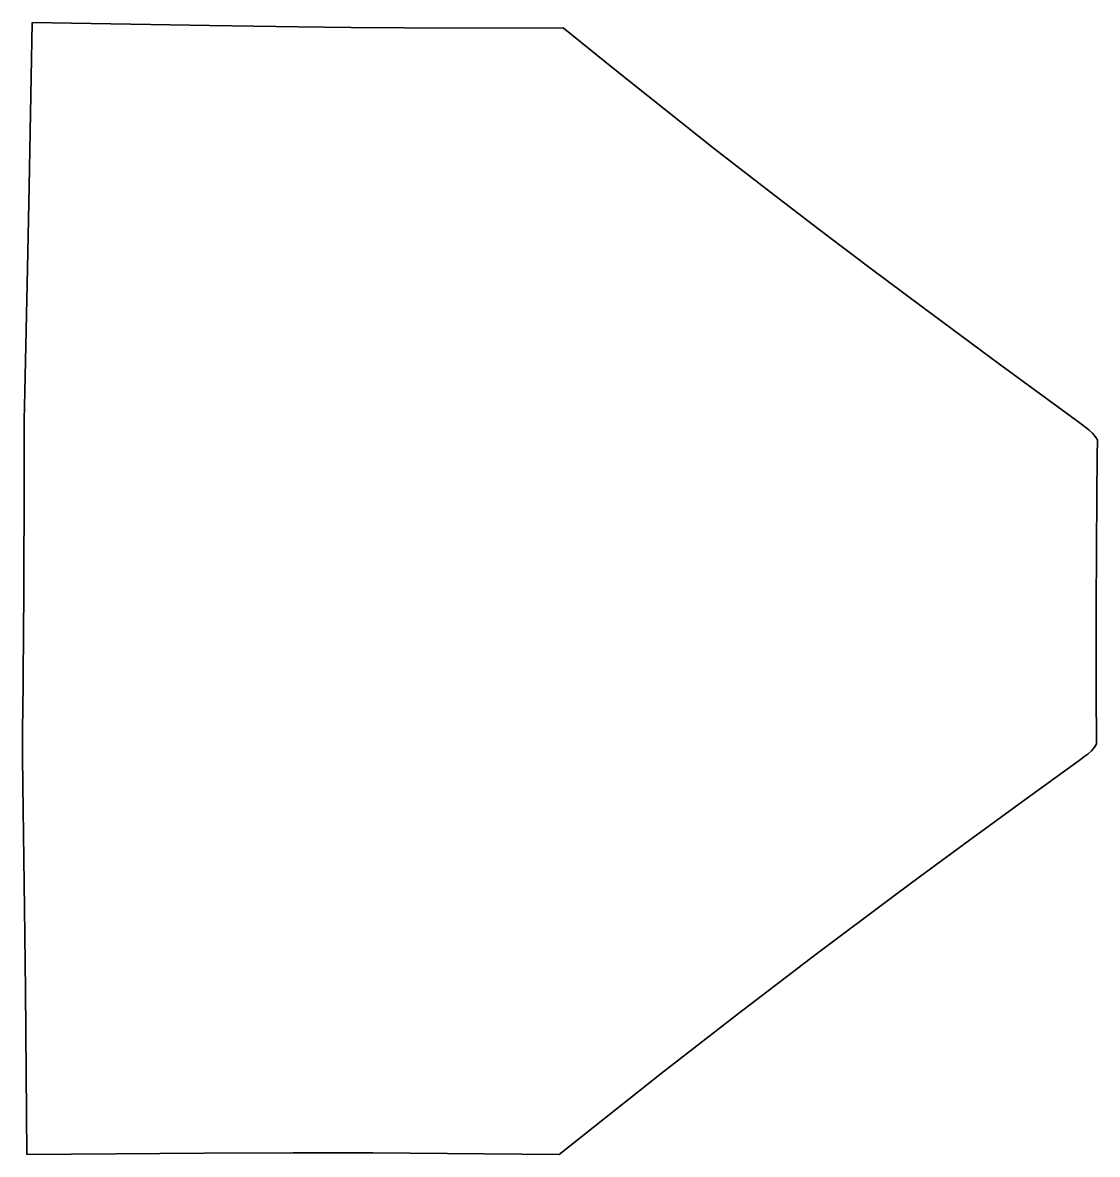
# Model space of a CAD drawing. Extents: x 3.05 to 7.05, y 2.14 to 6.35.
import ezdxf

# ---------------------------------------------------------------- set-up
doc = ezdxf.new("R2010")
doc.units = 0
doc.header["$MEASUREMENT"] = 0

msp = doc.modelspace()

# ---------------------------------------------------------------- linework, layer by layer
at = {"color": 7, "lineweight": 35}
for p, q in [((7.048047, 4.797353), (7.047931, 4.786361)), ((7.044582, 3.670228), (7.044529, 3.681214))]:
    msp.add_line(p, q, dxfattribs=at)
for points in [[(3.061113, 4.977942), (3.071691, 5.435199), (3.077692, 5.739929), (3.088595, 6.34925)], [(4.076888, 6.333445), (3.747595, 6.338118), (3.088595, 6.34925)], [(5.06193, 6.329451), (4.668332, 6.329162), (4.274262, 6.331495), (4.076888, 6.333437)], [(6.983907, 4.860807), (6.689305, 5.076361), (6.396412, 5.29329), (6.201879, 5.438548), (6.008736, 5.584647), (5.816834, 5.731649), (5.626296, 5.87969), (5.437145, 6.02876), (5.248858, 6.178836), (5.06193, 6.329451)], [(3.06111, 4.977943), (3.05917, 4.873017), (3.058585, 4.803048), (3.058366, 4.66313)], [(6.983911, 4.860826), (7.005663, 4.844625), (7.015855, 4.836472), (7.029741, 4.823906), (7.036732, 4.816265), (7.042579, 4.808333), (7.045674, 4.80291), (7.048047, 4.797353)], [(3.053918, 3.517505), (3.05298, 3.622538), (3.053065, 3.692572), (3.054197, 3.832605)], [(6.980138, 3.607171), (7.001964, 3.623236), (7.012193, 3.631325), (7.026139, 3.643803), (7.033866, 3.652237), (7.040151, 3.661039), (7.044582, 3.670228)], [(6.980132, 3.607193), (6.78286, 3.464788), (6.586327, 3.321854), (6.390871, 3.177956), (6.293354, 3.10565), (6.002202, 2.887705), (5.71355, 2.667144), (5.426877, 2.444288), (5.047218, 2.144351)], [(3.05392, 3.517506), (3.060127, 3.059663), (3.063174, 2.754529), (3.068076, 2.144351)], [(4.058046, 2.150251), (3.728162, 2.148939), (3.068076, 2.144351)], [(5.047218, 2.144351), (4.354777, 2.149782), (4.058046, 2.150259)]]:
    msp.add_lwpolyline(points, dxfattribs=at)
for centre, radius, start, end in [((78.917573, 4.001517), 71.873929, 179.374319, 179.814962), ((-80.946977, 4.669287), 84.005344, 359.712636, 359.995804), ((-88.359048, 4.726), 91.417607, 359.440055, 359.700392), ((72.92591, 4.01695), 65.882245, 179.811546, 180.291986)]:
    msp.add_arc(centre, radius, start, end, dxfattribs=at)

doc.saveas('drawing.dxf')
